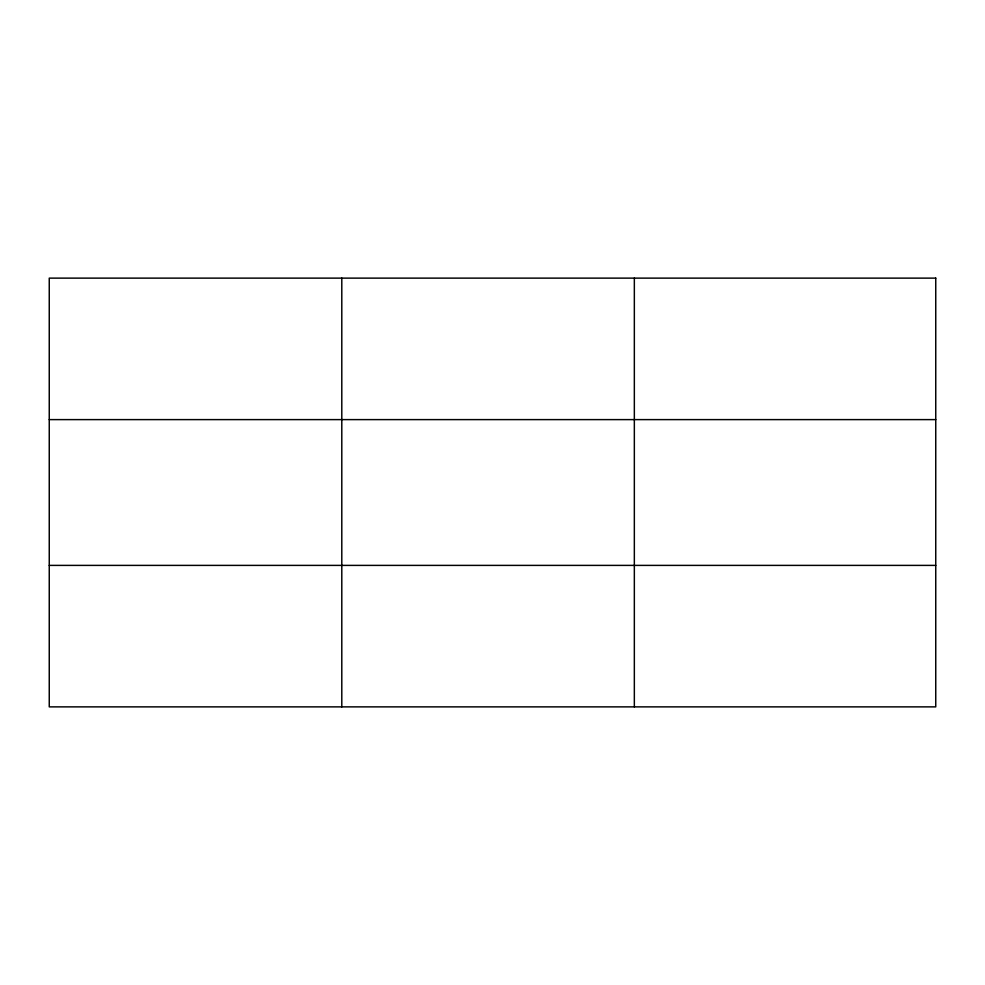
<?xml version="1.0" encoding="UTF-8"?>
<svg xmlns="http://www.w3.org/2000/svg" width="985" height="985" viewBox="0 0 985 985"><rect width="100%" height="100%" fill="white"/><g stroke="black" fill="none" stroke-linecap="round" stroke-linejoin="round"><path stroke-width="1.48" d="M341.795 706.873L341.795 278.127M634.34 706.873L634.34 278.127M49.25 419.61L935.75 419.61M49.25 565.39L935.75 565.39M935.75 278.127L935.75 706.873L49.25 706.873L49.25 278.127L935.75 278.127"/></g></svg>
